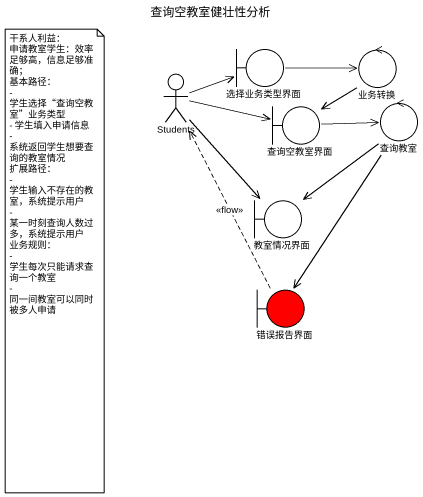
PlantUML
@startuml
title 查询空教室健壮性分析
boundary 选择业务类型界面
control 业务转换
actor Students
boundary 查询空教室界面
control 查询教室
boundary 教室情况界面
boundary 错误报告界面 #FF0000
选择业务类型界面 -right-> 业务转换
业务转换 --> 查询空教室界面
Students -right-> 选择业务类型界面
Students -right-> 查询空教室界面
Students --> 教室情况界面
查询空教室界面 -right-> 查询教室
查询教室 --> 教室情况界面
查询教室 --> 错误报告界面
错误报告界面 .up.> Students : <<flow>>
note as N1
  干系人利益：
  申请教室学生：效率足够高，信息足够准确；
  基本路径：
  - 学生选择“查询空教室”业务类型
  - 学生填入申请信息
  - 系统返回学生想要查询的教室情况
  扩展路径：
  - 学生输入不存在的教室，系统提示用户
  - 某一时刻查询人数过多，系统提示用户
  业务规则：
  - 学生每次只能请求查询一个教室
  - 同一间教室可以同时被多人申请
end note
@enduml
